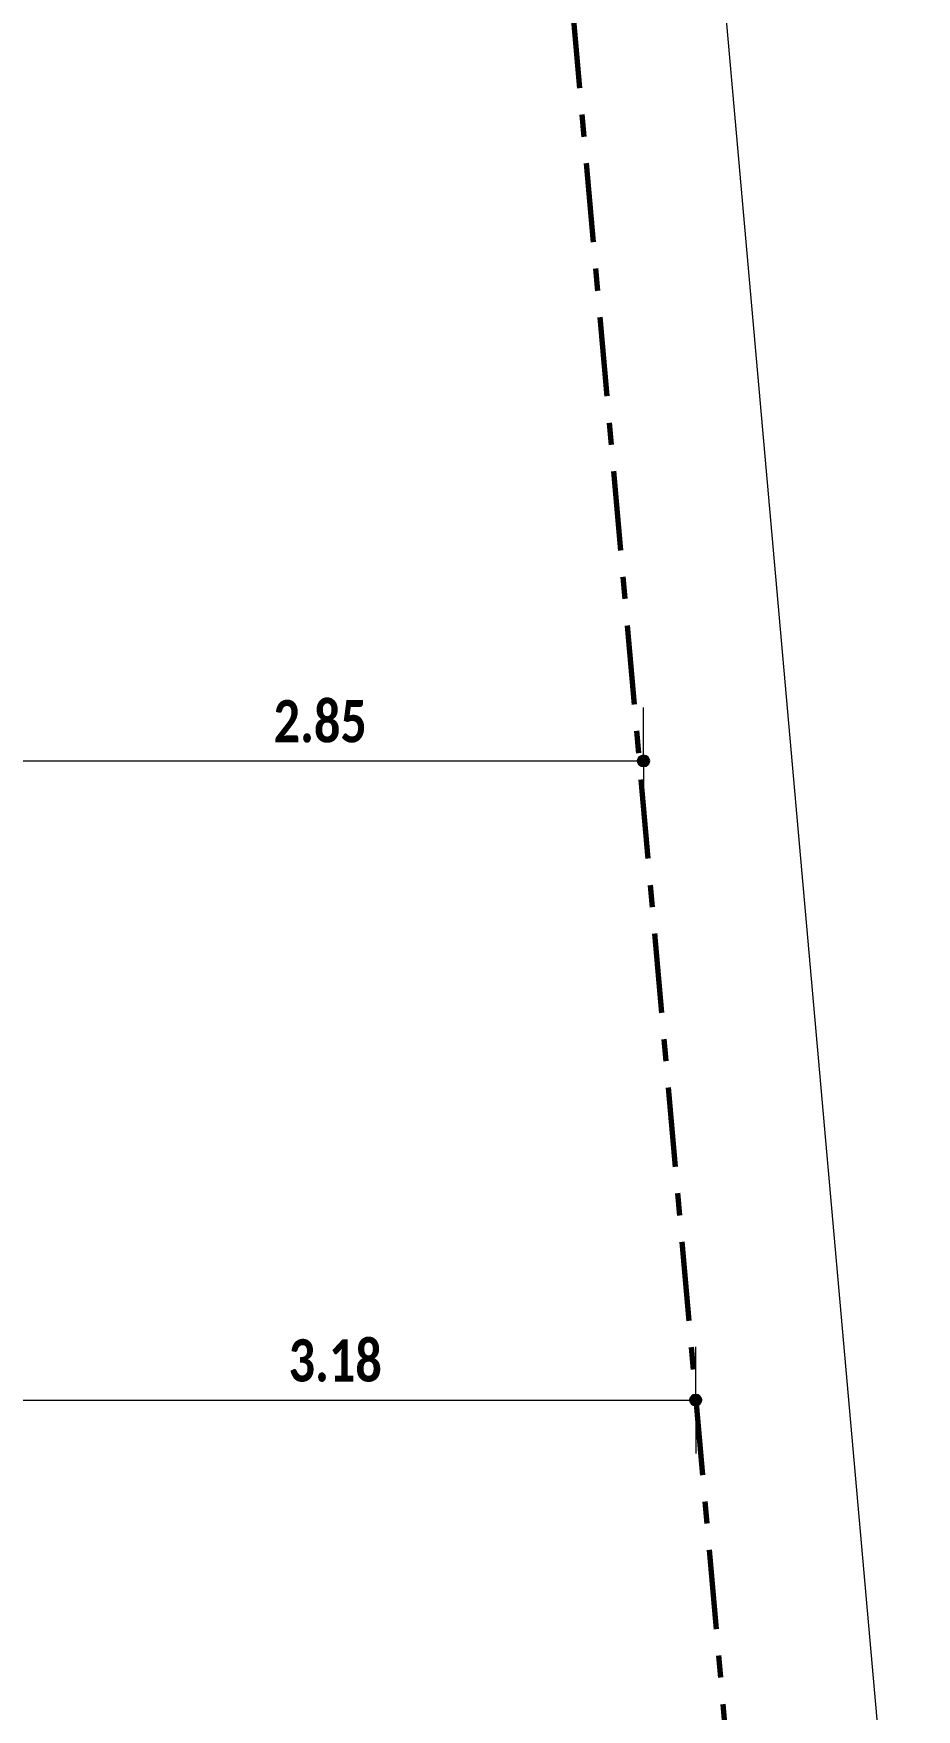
# Model space of a CAD drawing. Header units: metres. Extents: x -144 to 1000, y -717 to 29.
# Drawn here: x 567.97 to 571.94, y -569.41 to -561.88 of the extents above; entities that cross this region are included whole.
import ezdxf

# ---------------------------------------------------------------- set-up
doc = ezdxf.new("R2010")
doc.units = ezdxf.units.M
doc.linetypes.add('Basculante', pattern=[0.11625, 0.075, -0.04125])
doc.linetypes.add('Dash Dot 3_16_', pattern=[0.595313, 0.357187, -0.119063, 0, -0.119063])
doc.layers.get('0').update_dxf_attribs({"color": 1})
doc.layers.add('A-ANNO-DIMS', color=1, linetype='Continuous', lineweight=9)
doc.layers.add('A-DETL', color=1, linetype='Continuous', lineweight=9)
doc.styles.add('Calibri_B_7', font='calibrib.ttf', dxfattribs={"width": 0.8, "height": 0.18})

# ---------------------------------------------------------------- blocks, each defined once
blk = doc.blocks.new('O')
at = {"layer": 'A-ANNO-DIMS', "color": 5, "true_color": 0x0000ff}
blk.add_line((574.3795, -481.393), (576.7799, -508.4668), dxfattribs=at)
at = {"layer": 'A-DETL', "color": 7, "linetype": 'Dash Dot 3_16_', "lineweight": 70}
blk.add_line((573.6978, -481.4535), (576.0982, -508.5273), dxfattribs=at)
at = {"layer": 'A-DETL', "color": 253, "true_color": 0xb6b6b6}
blk.add_line((575.7872, -505.0188), (575.7872, -505.1388), dxfattribs=at)
blk = doc.blocks.new('OOOO')
at = {"layer": 'A-ANNO-DIMS', "lineweight": 25, "true_color": 0x0000ff}
h = blk.add_hatch(color=5, dxfattribs=at)
edge = h.paths.add_edge_path()
edge.add_arc((618.8358, -508.6037), 0.025, 0, 360)
h = blk.add_hatch(color=5, dxfattribs=at)
edge = h.paths.add_edge_path()
edge.add_arc((619.0704, -511.4766), 0.025, 0, 360)
at = {"layer": 'A-ANNO-DIMS', "color": 5, "true_color": 0x0000ff}
for p, q in [((618.8358, -508.6037), (618.8358, -508.3637)), ((615.9859, -508.6037), (618.8358, -508.6037)), ((618.8358, -508.6037), (618.8358, -508.8437)), ((619.0704, -511.4766), (619.0704, -511.2366)), ((615.8859, -511.4766), (619.0704, -511.4766)), ((619.0704, -511.4766), (619.0704, -511.7166))]:
    blk.add_line(p, q, dxfattribs=at)
at = {"layer": 'A-ANNO-DIMS', "color": 5, "lineweight": 25, "true_color": 0x0000ff}
for centre in [(618.8358, -508.6037), (619.0704, -511.4766)]:
    blk.add_circle(centre, 0.025, dxfattribs=at)
at = {"layer": 'A-DETL', "color": 7, "linetype": 'Basculante', "lineweight": 35}
blk.add_line((618.8358, -508.8285), (618.8358, -508.8785), dxfattribs=at)
at = {"layer": 'A-DETL', "color": 253, "true_color": 0xb6b6b6}
blk.add_line((619.0704, -511.4746), (619.0704, -511.5946), dxfattribs=at)
at = {"layer": 'A-ANNO-DIMS', "color": 5, "true_color": 0x0000ff, "char_height": 0.19, "width": 0.572076, "attachment_point": 1, "line_spacing_factor": 1.158048, "style": 'Calibri_B_7'}
for s, insert in [('2.85', (617.1725, -508.3304)), ('3.18', (617.2398, -511.2032))]:
    blk.add_mtext(s, dxfattribs=dict(at, insert=insert))

msp = doc.modelspace()

# ---------------------------------------------------------------- block references
at = {"color": 3}
for name, p in [('O', (-4.8414, -63.0012)), ('OOOO', (-48.1246, -56.5454))]:
    msp.add_blockref(name, p, dxfattribs=at)

doc.saveas('drawing.dxf')
